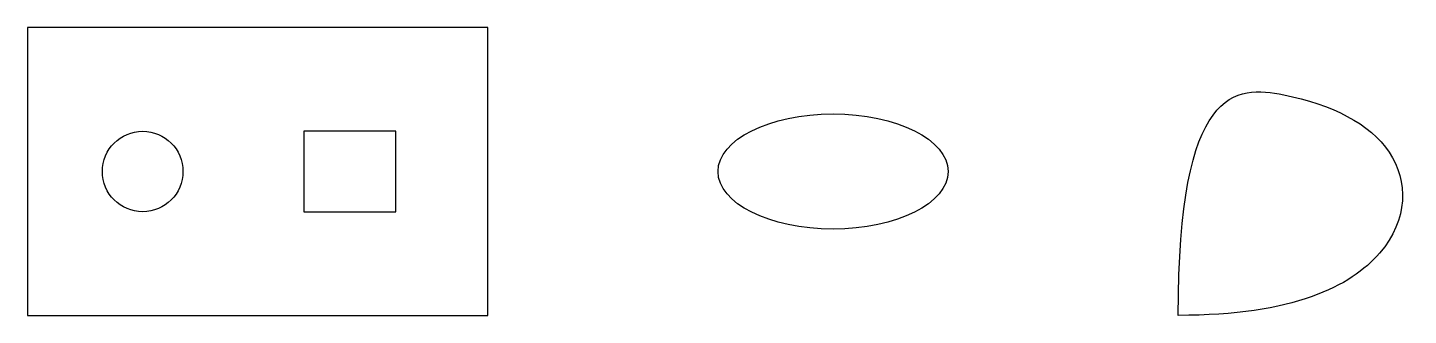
# Model space of a CAD drawing. Header units: inches. Extents: x 0 to 12, y 0 to 2.5.
import ezdxf

# ---------------------------------------------------------------- set-up
doc = ezdxf.new("R2010")
doc.units = ezdxf.units.IN
doc.layers.add('CURVES', color=3, linetype='CONTINUOUS')
doc.layers.add('POCKET', color=7, linetype='CONTINUOUS')

msp = doc.modelspace()

# ---------------------------------------------------------------- linework, layer by layer
at = {"layer": 'CURVES'}
msp.add_ellipse((7, 1.25), major_axis=(1, 0), ratio=0.5, dxfattribs=at)
msp.add_open_spline([(10, 0), (11, 0), (12, 0.5), (12, 1.5), (11, 2), (10, 2), (10, 0)], degree=3, dxfattribs=at)
at = {"layer": 'POCKET'}
for points in [[(0, 0), (4, 0), (4, 2.5), (0, 2.5)], [(2.4, 0.9), (3.2, 0.9), (3.2, 1.6), (2.4, 1.6)]]:
    msp.add_lwpolyline(points, close=True, dxfattribs=at)
msp.add_circle((1, 1.25), 0.35, dxfattribs=at)

doc.saveas('drawing.dxf')
